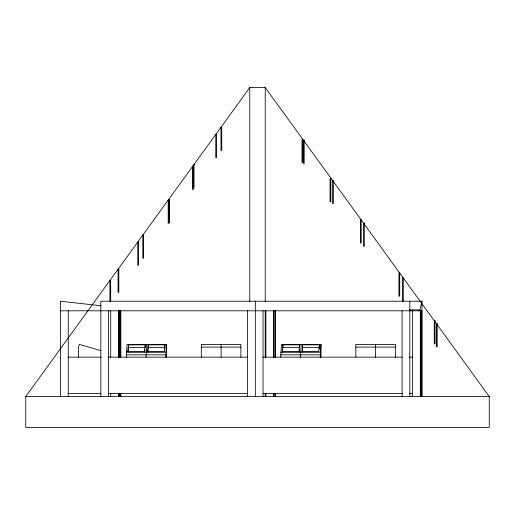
<?xml version="1.0" encoding="UTF-8"?>
<svg xmlns="http://www.w3.org/2000/svg" width="515" height="515" viewBox="0 0 515 515"><rect width="100%" height="100%" fill="white"/><g stroke="black" fill="none" stroke-linecap="round" stroke-linejoin="round"><path stroke-width="0.77" d="M126.272 357.152L127.025 344.438L166.564 344.438L166.583 357.152M128.525 344.863L127.836 351.739L144.515 351.739L145.204 344.863L128.525 344.863L128.087 352.118M144.767 352.118L144.998 349.827M146.794 344.438L146.041 357.152M148.294 344.863L147.605 351.739L164.285 351.739L164.974 344.863L148.294 344.863L147.857 352.118M164.845 349.061L164.974 344.863M165.804 357.152L166.564 344.438M280.707 357.152L281.46 344.438L321 344.438L321.019 357.152M282.967 344.863L282.272 351.739L298.951 351.739L299.64 344.863L282.967 344.863L282.523 352.118M299.202 352.118L299.434 349.827M301.23 344.438L300.477 357.152M302.73 344.863L302.041 351.739L318.721 351.739L319.409 344.863L302.73 344.863L302.292 352.118M319.281 349.061L319.409 344.863M320.24 357.152L321 344.438M419.77 310.803L421.991 301.224L100.824 301.224L100.824 396.55M25.75 396.55L249.775 87.55L265.225 87.55L489.25 396.55L489.25 427.45L25.75 427.45L25.75 396.55L489.25 396.55M409.316 309.876L419.77 309.876M60.513 310.803L421.991 310.803M201.32 347.11L240.872 347.11M355.82 347.11L395.372 347.11M128.55 347.535L145.23 347.535L145.204 344.863M148.32 347.535L165 347.535M282.986 347.535L299.666 347.535M302.756 347.535L319.435 347.535M126.246 352.163L165.785 352.163M280.681 352.163L320.221 352.163M126.272 354.835L165.804 354.835M280.707 354.835L320.24 354.835M68.238 357.152L101.107 357.152M108.317 357.152L247.779 357.152M263.049 357.152L402.221 357.152M409.393 357.152L412.824 357.152M420.227 357.152L421.772 357.152M68.238 393.46L101.107 393.46M108.317 393.46L247.779 393.46M263.049 393.46L402.221 393.46M409.393 393.46L412.824 393.46M420.227 393.46L421.772 393.46M101.127 305.775L60.513 301.224L60.513 396.55M101.088 350.664L79.297 344.438L78.538 347.11L78.538 357.152M299.64 344.863L299.659 346.865M421.991 301.224L421.991 396.55M421.772 310.803L421.772 396.55M420.549 310.803L420.549 396.55M420.324 310.803L420.324 396.55M412.605 310.803L412.605 396.55M409.824 301.224L409.824 396.55M402.099 310.803L402.099 396.55M395.372 357.152L395.372 344.438L355.82 344.438L355.82 357.152M375.596 344.438L375.596 357.152M275.28 310.803L275.28 357.152M275.28 393.46L275.28 396.55M275.055 310.803L275.055 357.152M275.055 393.46L275.055 396.55M273.832 310.803L273.832 357.152M273.832 393.46L273.832 396.55M273.613 310.803L273.613 357.152M273.613 393.46L273.613 396.55M265.888 310.803L265.888 357.281M265.888 393.344L265.888 396.55M265.225 87.55L265.225 301.841M265.225 310.674L265.225 358.028M265.225 393.338L265.225 396.55M263.049 310.803L263.049 396.55M255.324 301.224L255.324 396.55M249.775 87.55L249.775 301.841M247.599 310.803L247.599 396.55M240.872 357.152L240.872 344.438L201.32 344.438L201.32 357.152M221.096 344.438L221.096 357.152M120.838 310.803L120.838 357.152M120.838 393.46L120.838 396.55M120.619 310.803L120.619 357.152M120.619 393.46L120.619 396.55M119.396 310.803L119.396 357.152M119.396 393.46L119.396 396.55M119.177 310.803L119.177 357.152M119.177 393.46L119.177 396.55M118.45 310.803L118.45 357.281M118.45 393.344L118.45 396.55M110.725 310.803L110.725 357.152M110.725 393.46L110.725 396.55M110.68 301.249L110.68 280.475L109.907 280.475L109.907 301.249M108.549 310.803L108.549 396.55M68.238 310.803L68.238 396.55M221.746 127.282L220.974 127.282L220.974 150.457L221.746 150.457L221.746 127.282M216.545 134.454L215.772 134.454L215.772 157.629L216.545 157.629L216.545 134.454M302.788 139.359L302.015 139.359L302.015 162.534L302.788 162.534L302.788 139.359M304.191 140.228L303.419 140.228L303.419 163.403L304.191 163.403L304.191 140.228M194.001 164.478L193.228 164.478L193.228 187.653L194.001 187.653L194.001 164.478M193.376 166.409L192.604 166.409L192.604 189.584L193.376 189.584L193.376 166.409M330.823 178.699L330.051 178.699L330.051 201.874L330.823 201.874L330.823 178.699M333.353 180.456L332.581 180.456L332.581 203.631L333.353 203.631L333.353 180.456M169.461 199.395L168.688 199.395L168.688 222.57L169.461 222.57L169.461 199.395M168.959 200.084L168.186 200.084L168.186 223.259L168.959 223.259L168.959 200.084M361.17 219.886L360.397 219.886L360.397 243.061L361.17 243.061L361.17 219.886M364.298 223.13L363.526 223.13L363.526 246.305L364.298 246.305L364.298 223.13M143.608 235.052L142.835 235.052L142.835 258.227L143.608 258.227L143.608 235.052M138.535 242.05L137.763 242.05L137.763 265.225L138.535 265.225L138.535 242.05M118.83 269.229L118.057 269.229L118.057 292.404L118.83 292.404L118.83 269.229M399.698 273.034L398.925 273.034L398.925 296.209L399.698 296.209L399.698 273.034M403.284 277.978L402.511 277.978L402.511 301.153L403.284 301.153L403.284 277.978M435.027 320.697L434.254 320.697L434.254 343.872L435.027 343.872L435.027 320.697M437.184 323.665L436.411 323.665L436.411 346.84L437.184 346.84L437.184 323.665"/></g></svg>
